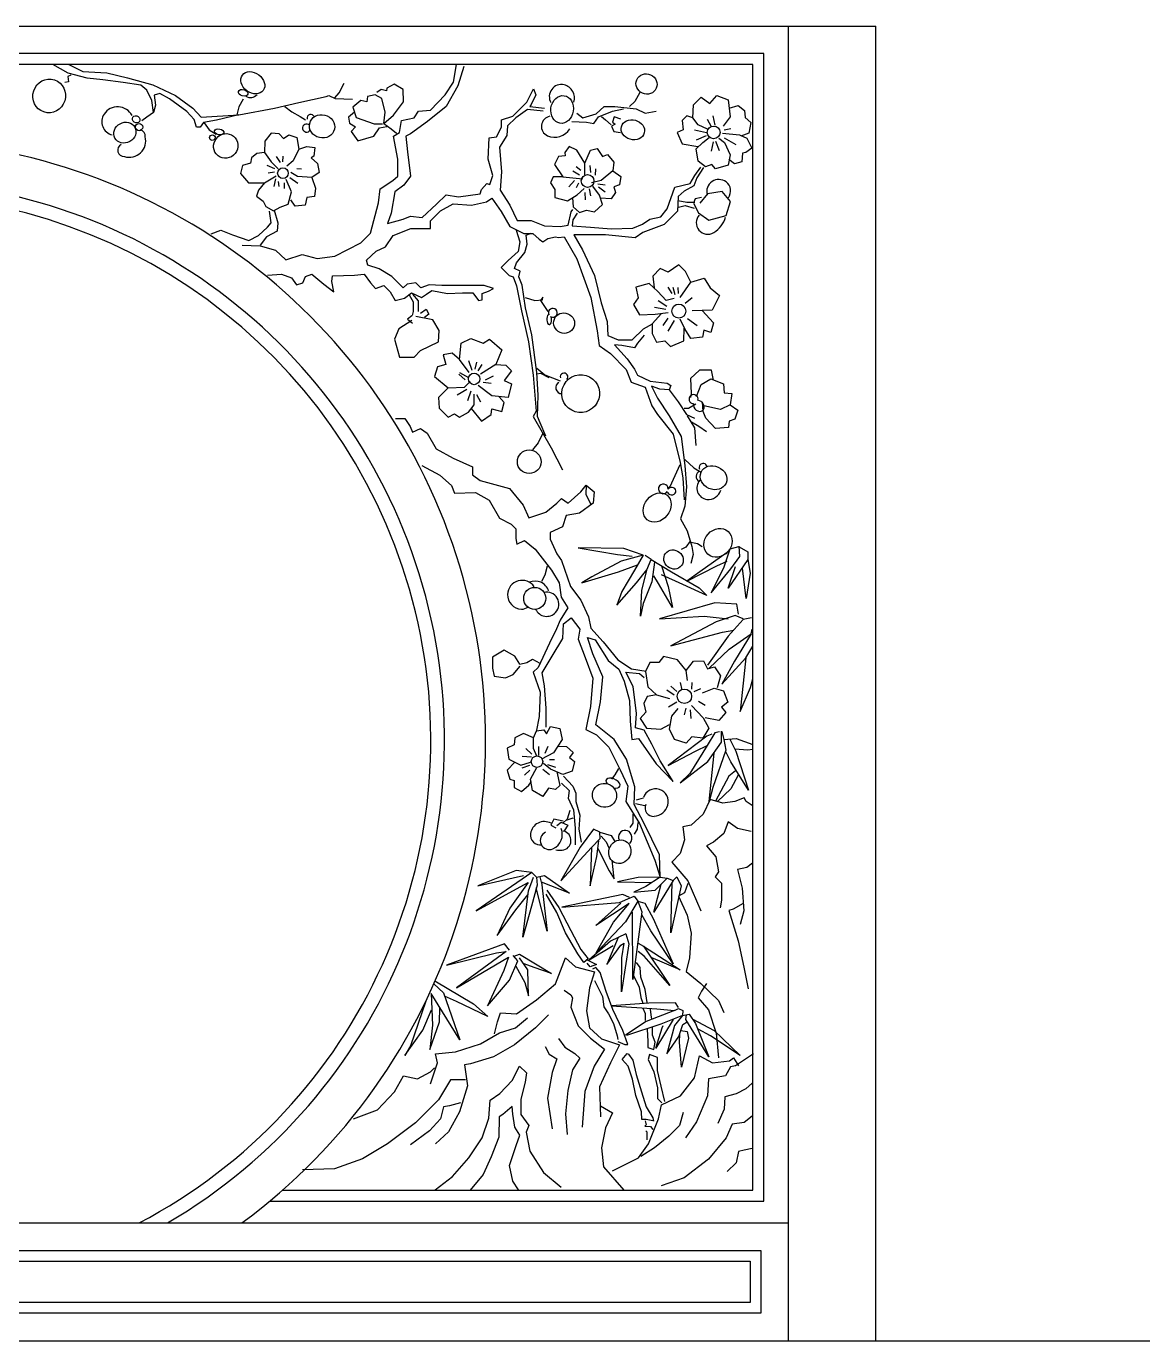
# Model space of a CAD drawing. Extents: x -66030 to 95157, y -13132 to 45879.
# Drawn here: x -42565 to -40525, y 39315 to 41715 of the extents above; entities that cross this region are included whole.
import ezdxf

# ---------------------------------------------------------------- set-up
doc = ezdxf.new("R2010")
doc.units = 0
doc.header["$LTSCALE"] = 100
doc.header["$MEASUREMENT"] = 0
for name, color, linetype in [('3', 11, 'CONTINUOUS'), ('4', 121, 'CONTINUOUS'), ('7', 105, 'CONTINUOUS')]:
    doc.layers.add(name, color=color, linetype=linetype)

msp = doc.modelspace()

# ---------------------------------------------------------------- linework, layer by layer
at = {"layer": '3', "linetype": 'ByBlock'}
for p, q in [((-42108.3, 41477.3), (-42100.6, 41466.6)), ((-42095.7, 41478.3), (-42096.7, 41467.6)), ((-42124.9, 41461.7), (-42111.3, 41455.9)), ((-42111.3, 41449.1), (-42122.9, 41447.2)), ((-42070.4, 41455.9), (-42061.7, 41454.9)), ((-41566.5, 41451.6), (-41553.9, 41444.3)), ((-41560.2, 41459), (-41551.8, 41452.7)), ((-41535.1, 41461), (-41534.1, 41448.5)), ((-41524.6, 41454.8), (-41525.7, 41443.3)), ((-42109.3, 41436.5), (-42112.2, 41422.9)), ((-42104.5, 41431.6), (-42103.5, 41422.9)), ((-42093.8, 41429.7), (-42093.8, 41419)), ((-42083.1, 41439.4), (-42068.5, 41428.7)), ((-41563.3, 41433.9), (-41573.8, 41422.4)), ((-41556, 41428.7), (-41560.2, 41420.3)), ((-41520.5, 41427.6), (-41506.9, 41425.5)), ((-41544.5, 41412), (-41543.5, 41398.4)), ((-41536.1, 41418.2), (-41534.1, 41405.7)), ((-41519.4, 41422.4), (-41506.9, 41413)), ((-41392.6, 41239.2), (-41385.4, 41227.4)), ((-41383.6, 41239.2), (-41380, 41225.6)), ((-41374.5, 41238.3), (-41373.6, 41227.4)), ((-41410.6, 41214.8), (-41394.4, 41204)), ((-41348.4, 41219.3), (-41361, 41209.4)), ((-41416.9, 41202.2), (-41396.2, 41198.6)), ((-41392.6, 41182.4), (-41401.6, 41168.9)), ((-41380.9, 41177.9), (-41392.6, 41158.9)), ((-41356.5, 41181.5), (-41339.4, 41168.9)), ((-41757, 41105.3), (-41751, 41087.5)), ((-41742.2, 41102.3), (-41745.1, 41089)), ((-41774.7, 41080.1), (-41762.9, 41069.8)), ((-41773.2, 41083.1), (-41757, 41074.2)), ((-41730.3, 41065.3), (-41715.5, 41063.8)), ((-41725.9, 41069.8), (-41711.1, 41077.1)), ((-41759.9, 41052), (-41777.7, 41041.6)), ((-41752.5, 41049), (-41758.4, 41031.3)), ((-41742.2, 41043.1), (-41734.7, 41029.8)), ((-41370.2, 40516.9), (-41367.2, 40503.6)), ((-41381.2, 40494), (-41394.5, 40502.9)), ((-41376.1, 40500.7), (-41387.1, 40510.2)), ((-41333.3, 40505.8), (-41345.1, 40499.9)), ((-41376.1, 40481.5), (-41391.6, 40471.9)), ((-41359.8, 40470.4), (-41362.8, 40457.9)), ((-41351.7, 40467.5), (-41351, 40451.3)), ((-41337, 40483), (-41324.4, 40475.6))]:
    msp.add_line(p, q, dxfattribs=at)
at = {"layer": '3', "color": 2}
msp.add_line((-66009.4, 39315.3), (95156.9, 39315.3), dxfattribs=at)
at = {"layer": '3', "linetype": 'ByBlock'}
for points in [[(-42119.6, 39570.3), (-41217.6, 39570.3), (-41217.6, 41665.3), (-44407.6, 41665.3), (-44407.6, 39570.3), (-44407.6, 39570.3), (-43505.5, 39570.3)], [(-41911.6, 41537.6), (-41893.9, 41552.7), (-41875.6, 41577.6), (-41876.2, 41599.9), (-41892.6, 41609.7), (-41905.8, 41602.5), (-41906.4, 41597.3), (-41916.3, 41599.9), (-41924.1, 41594.6)], [(-41443.7, 41594.4), (-41453.2, 41578.1), (-41462.7, 41568.7)], [(-41911.6, 41537.6), (-41909, 41558.6), (-41914.9, 41583.5), (-41927.4, 41590), (-41941.2, 41586.8), (-41942.5, 41577.6), (-41953.7, 41579.5), (-41968.1, 41567.7), (-41962.2, 41548.7), (-41929.4, 41536.9), (-41913.6, 41536.9)], [(-41320.4, 41527.3), (-41337.6, 41535.3), (-41346.8, 41547.9), (-41345.7, 41571.9), (-41331.9, 41585.7), (-41315.8, 41574.2), (-41303.2, 41589.1), (-41282.6, 41581.1), (-41279.1, 41550.2), (-41291.8, 41533)], [(-41280.9, 41565.6), (-41264.2, 41570.8), (-41252.8, 41561.6), (-41251.6, 41549), (-41241.3, 41539.9), (-41244.7, 41520.4), (-41259.6, 41514.7)], [(-41965.2, 41558.2), (-41976, 41549.4), (-41974, 41538.2), (-41963.5, 41531.7), (-41971.4, 41523.2), (-41958.9, 41506.1), (-41930, 41514.6), (-41919.5, 41529.7), (-41905.8, 41532.3)], [(-41478.8, 41545.5), (-41490.8, 41550), (-41493.7, 41540.5), (-41488.8, 41536.5), (-41495.7, 41533.1), (-41491.3, 41523.1), (-41479.3, 41521.1)], [(-41346.8, 41547.9), (-41357.8, 41551.5), (-41366.8, 41543.5), (-41364.8, 41526.5), (-41375.8, 41521.5), (-41366.8, 41500.5), (-41337.8, 41495.5)], [(-41320.8, 41545.5), (-41313.8, 41532.5)], [(-41310.8, 41551.5), (-41306.8, 41534.5)], [(-42094.7, 41510.3), (-42102.5, 41519.1), (-42117.1, 41520), (-42128.8, 41505.5), (-42129.7, 41485.1), (-42117.1, 41467.6), (-42104.5, 41454.9)], [(-41321.8, 41520.5), (-41343.8, 41525.5)], [(-41292.9, 41520.4), (-41261.9, 41516.9), (-41248.2, 41511.2), (-41239, 41492.9), (-41250.5, 41484.9), (-41256.2, 41483.7), (-41257.3, 41467.7), (-41271.1, 41464.2), (-41281.4, 41472.3)], [(-41289.7, 41526.5), (-41277.7, 41528.5)], [(-42094.7, 41510.3), (-42085, 41517.1), (-42070.4, 41512.3), (-42066.5, 41490.9), (-42077.2, 41469.5), (-42088.9, 41459.8)], [(-41299.8, 41511.2), (-41289.5, 41503.2), (-41279.1, 41480.3), (-41282.6, 41462), (-41305.5, 41455.1), (-41312.4, 41463.1), (-41323.9, 41458.5), (-41337.6, 41468.8), (-41341.1, 41491.7), (-41328.5, 41503.2), (-41317, 41512.4)], [(-41322.8, 41515.5), (-41340.8, 41507.5)], [(-41309.8, 41504.5), (-41313.8, 41487.5)], [(-41305.8, 41505.5), (-41298.7, 41488.5)], [(-41289.7, 41511.5), (-41268.7, 41499.5)], [(-42129.7, 41485.1), (-42143.4, 41483.1), (-42153.1, 41475.3), (-42155, 41465.6), (-42169.6, 41460.8), (-42173.5, 41446.2), (-42158.9, 41429.7), (-42129.7, 41429.7), (-42108.3, 41442.3)], [(-42066.5, 41490.9), (-42051.9, 41495.7), (-42037.3, 41493.8), (-42039.3, 41478.3), (-42044.2, 41475.3), (-42032.5, 41464.7), (-42029.6, 41448.1), (-42043.2, 41439.4), (-42069.4, 41441.3), (-42081.1, 41448.1)], [(-41544.5, 41444.3), (-41544.5, 41465.2), (-41559.2, 41489.2), (-41572.7, 41495.5), (-41581.1, 41485.1), (-41580.1, 41478.8), (-41592.6, 41477.7), (-41599.9, 41463.1), (-41584.2, 41440.2), (-41547.7, 41437)], [(-41544.5, 41465.2), (-41534.1, 41489.2), (-41521.5, 41492.4), (-41512.1, 41477.7), (-41502.7, 41480.9), (-41491.2, 41467.3), (-41493.3, 41451.6), (-41514.2, 41433.9), (-41532, 41429.7)], [(-41493.3, 41451.6), (-41478.6, 41441.2), (-41480.7, 41425.5), (-41491.2, 41422.4), (-41488.1, 41412), (-41496.4, 41400.5), (-41516.3, 41401.5)], [(-42129.7, 41429.7), (-42140.4, 41416.1), (-42144.3, 41405.4), (-42131.7, 41395.7), (-42126.8, 41386), (-42113.2, 41378.2), (-42100.6, 41385), (-42086, 41390.8), (-42080.1, 41413.2), (-42089.9, 41435.5)], [(-42043.2, 41439.4), (-42036.4, 41420), (-42038.3, 41404.4), (-42051.9, 41402.5), (-42054.9, 41388.9), (-42073.3, 41386.9), (-42081.1, 41398.6)], [(-41584.2, 41440.2), (-41602, 41440.2), (-41607.2, 41429.7), (-41598.9, 41417.2), (-41598.9, 41402.6), (-41575.9, 41396.3), (-41558.1, 41407.8), (-41545.6, 41419.3)], [(-41567, 41402), (-41565.4, 41385.8), (-41553.9, 41375.4), (-41541.4, 41379.6), (-41526.7, 41376.5), (-41512.1, 41390), (-41517.3, 41406.7), (-41529.9, 41423.4)], [(-41331.2, 41402.4), (-41342.5, 41400.3), (-41345.6, 41392.1), (-41336.4, 41374.7), (-41317.9, 41361.4), (-41286.2, 41369.6), (-41278, 41395.2), (-41293.3, 41413.6), (-41320, 41409.5), (-41334.3, 41392.1)], [(-41350.4, 41247.9), (-41360.4, 41267.7), (-41372.5, 41279.9), (-41392.4, 41266.6), (-41406.8, 41273.3), (-41420.1, 41258.9), (-41417.8, 41237.9)], [(-41381.4, 41218.1), (-41395.7, 41214.8), (-41411.2, 41231.3), (-41426.7, 41245.7), (-41451, 41239), (-41446.6, 41219.2), (-41455.4, 41207), (-41444.4, 41188.3), (-41415.6, 41189.4), (-41392.4, 41192.7)], [(-41370.3, 41220.3), (-41350.4, 41247.9), (-41326.1, 41255.6), (-41315.1, 41237.9), (-41298.5, 41223.6), (-41311.8, 41197.1), (-41348.2, 41196)], [(-41860.6, 41177.8), (-41884.3, 41163.1), (-41891.7, 41143.8), (-41882.8, 41111.3), (-41856.2, 41111.3), (-41844.3, 41123.1), (-41811.8, 41139.4), (-41810.3, 41160.1), (-41822.1, 41179.3), (-41853.2, 41185.2)], [(-41860.6, 41186.7), (-41868, 41180.8), (-41859.1, 41173.4)], [(-41844.3, 41191.2), (-41834, 41198.6), (-41829.5, 41189.7), (-41836.9, 41183.8)], [(-41404, 41191), (-41421.2, 41171.7), (-41421.2, 41154.1), (-41413.4, 41138.6), (-41398, 41140.8), (-41388, 41130.9), (-41363.7, 41140.8), (-41362.6, 41164)], [(-41330, 41196.5), (-41309.6, 41173.9), (-41314, 41156.3), (-41327.2, 41160.7), (-41329.4, 41147.4), (-41350.4, 41145.2), (-41361.5, 41162.9), (-41370.3, 41180.5)], [(-41755.5, 41083.2), (-41773.3, 41106.9), (-41770.3, 41136.4), (-41752.5, 41145.3), (-41730.3, 41136.4), (-41718.5, 41143.8), (-41696.2, 41124.6), (-41706.6, 41098), (-41734.7, 41080.2)], [(-41773.3, 41106.9), (-41786.6, 41118.7), (-41802.9, 41115.7), (-41798.4, 41098), (-41813.2, 41093.5), (-41819.2, 41075.8), (-41794, 41055.1), (-41764.4, 41056.6), (-41754, 41066.9)], [(-41706.6, 41098), (-41688.8, 41096.5), (-41678.5, 41086.1), (-41691.8, 41068.4), (-41678.5, 41062.5), (-41684.4, 41037.3), (-41714, 41040.3), (-41739.2, 41059.5)], [(-41739.2, 41086), (-41731.8, 41097.9)], [(-41309.2, 41069.4), (-41313, 41087.7), (-41334.9, 41087.7), (-41351.4, 41072.4), (-41350.3, 41045), (-41351.4, 41037.3)], [(-41340.4, 41039.5), (-41331.6, 41061.4), (-41314.1, 41071.3), (-41291, 41062.5), (-41289.9, 41046.1), (-41275.7, 41045), (-41279, 41024.2), (-41296.5, 41015.4), (-41327.2, 41022)], [(-41794, 41055.1), (-41811.8, 41037.3), (-41810.3, 41018.1), (-41794, 41001.8), (-41782.1, 41007.8), (-41773.3, 41001.8), (-41757, 41010.7), (-41746.6, 41024), (-41746.6, 41043.3)], [(-41751.8, 41017.4), (-41733.3, 40994.4), (-41715.5, 41006.3), (-41714, 41016.6), (-41696.2, 41012.2), (-41691.8, 41028.5), (-41700.7, 41038.8)], [(-41279, 41024.2), (-41265, 41014.3), (-41270.5, 40998), (-41280.6, 40994.1), (-41282.1, 40982.5), (-41305.4, 40980.9), (-41323.3, 40999.5), (-41328, 41012), (-41329.5, 41029.8)], [(-41437.9, 40749.8), (-41472.8, 40761.8), (-41556.6, 40762.8), (-41484.8, 40750.8), (-41457.9, 40747.9)], [(-41284.6, 40754.5), (-41334.2, 40719), (-41358.2, 40702), (-41303.3, 40729.9), (-41284.4, 40738.9)], [(-41263.4, 40764.8), (-41279.4, 40760.8), (-41290.4, 40727.9), (-41313.3, 40681.1), (-41277.4, 40724.9), (-41261.4, 40746.9), (-41262.4, 40765.8)], [(-41262.3, 40765.1), (-41246.5, 40755.8), (-41246.5, 40741.9), (-41282.4, 40689.1), (-41269.4, 40728.9)], [(-41437.9, 40749.8), (-41477.8, 40738.9), (-41531.7, 40710), (-41549.6, 40699.1), (-41482.8, 40719), (-41447.9, 40731.9)], [(-41437.9, 40749.8), (-41453.9, 40722), (-41476.8, 40683.1), (-41485.8, 40658.2), (-41449.9, 40699.1), (-41430.9, 40723), (-41423, 40741.9), (-41433.9, 40748.8)], [(-41417, 40736.9), (-41422, 40701), (-41437.9, 40661.2), (-41442.9, 40638.3), (-41439.9, 40685.1), (-41430.9, 40722)], [(-41423, 40741.9), (-41386.1, 40719), (-41335.2, 40690.1), (-41321.3, 40676.1), (-41365.1, 40696.1), (-41404, 40714)], [(-41404.5, 40730.4), (-41392.1, 40692.1), (-41384.1, 40654.2), (-41410, 40698.1), (-41418, 40712)], [(-41246.5, 40741.9), (-41242.5, 40717), (-41249.5, 40670.2), (-41256.5, 40725.9)], [(-41263.7, 40641.6), (-41266.9, 40660.4), (-41306.6, 40662.5), (-41407.9, 40633.3), (-41326.4, 40638.5), (-41282.5, 40633.3)], [(-41255.4, 40633.3), (-41270, 40639.5), (-41304.5, 40628.1), (-41387, 40584.2), (-41293, 40609.3), (-41272.1, 40612.4)], [(-41239.7, 40635.4), (-41255.4, 40632.2), (-41282.5, 40602), (-41320.1, 40548.7)], [(-41317, 40543.5), (-41280.4, 40578), (-41240.7, 40606.1), (-41238.6, 40614.5)], [(-41240.7, 40606.1), (-41271, 40556), (-41294, 40514.3), (-41250.1, 40562.3), (-41237.6, 40583.2)], [(-41663.1, 40550.7), (-41672, 40565.1), (-41691.4, 40576), (-41712.8, 40563.1), (-41712.8, 40543.3), (-41709.8, 40528.9), (-41689.4, 40525.9), (-41675.5, 40531.8), (-41662.6, 40547.2)], [(-41356.9, 40520.6), (-41359.1, 40539), (-41375.3, 40558.2), (-41400.4, 40564.8), (-41409.3, 40553.7), (-41425.5, 40553.7), (-41433.6, 40537.5), (-41429.2, 40509.5), (-41413.7, 40494.8), (-41389.4, 40488.1)], [(-41250.1, 40562.3), (-41260.6, 40464.2), (-41241.8, 40508), (-41237.6, 40523.7)], [(-41359.1, 40539), (-41345.8, 40555.9), (-41327.4, 40556.7), (-41320, 40541.9), (-41307.4, 40545.6), (-41296.4, 40529.4), (-41302.3, 40507.3)], [(-41348.8, 40516.9), (-41349.5, 40505.1)], [(-41413.7, 40494.8), (-41430.7, 40491.8), (-41436.6, 40478.6), (-41432.9, 40463.1), (-41443.2, 40451.3), (-41431.4, 40433.6), (-41405.6, 40432.1), (-41389.4, 40440.2)], [(-41329.6, 40498.5), (-41308.2, 40506.6), (-41291.2, 40502.1), (-41283.1, 40481.5), (-41294.9, 40471.9), (-41286.8, 40462.3), (-41299.3, 40447.6), (-41324.4, 40452.8)], [(-41349.5, 40474.9), (-41328.1, 40452.8), (-41317.8, 40433.6), (-41328.8, 40415.2), (-41348.8, 40418.1), (-41359.1, 40406.3), (-41380.5, 40412.9), (-41389.4, 40432.1), (-41385.7, 40455.7), (-41373.9, 40469.7)], [(-41638.3, 40415.8), (-41656.6, 40424.1), (-41672.2, 40415.8), (-41673.1, 40403), (-41686, 40397.5), (-41683.2, 40377.4), (-41661.2, 40366.4), (-41643.8, 40371.9)], [(-41631.9, 40382.9), (-41638.3, 40396.6), (-41638.3, 40415.8), (-41632.8, 40428.7), (-41619, 40430.5), (-41614.4, 40423.2), (-41607.1, 40436.9), (-41589.7, 40433.2), (-41586, 40413.1), (-41601.6, 40388.4), (-41623.6, 40377.4)], [(-41312.6, 40423), (-41321.7, 40419.2), (-41392, 40365.6), (-41342.1, 40392), (-41319.4, 40402.6)], [(-41298.2, 40426.8), (-41306.6, 40425.3), (-41320.9, 40401.8), (-41352.7, 40351.2), (-41370.1, 40333.9), (-41319.4, 40373.1), (-41294.5, 40407.9), (-41294.5, 40428.3)], [(-41294.3, 40427.5), (-41290.7, 40413.2), (-41268, 40414.7), (-41237.6, 40403.8)], [(-41641, 40386.5), (-41652, 40396.6)], [(-41629.1, 40400.3), (-41629.1, 40383.8)], [(-41593.8, 40400.7), (-41577.8, 40400.3), (-41565.8, 40389.3), (-41572.3, 40380.1), (-41563.1, 40372.8), (-41567.7, 40355.4), (-41584.2, 40349), (-41607.1, 40359), (-41619.9, 40369.1)], [(-41611.7, 40400.3), (-41617.2, 40387.4)], [(-41290.7, 40413.2), (-41286.9, 40393.5), (-41310.3, 40325.5), (-41317.2, 40299.9), (-41308.1, 40388.2)], [(-41279.3, 40413.9), (-41268.7, 40392), (-41245.3, 40320.3), (-41277.8, 40372.4), (-41286.9, 40390.5)], [(-41270.1, 40396), (-41246.8, 40394.3), (-41237.6, 40395.6)], [(-41672.2, 40371.9), (-41686, 40357.2), (-41681.4, 40340.7), (-41673.1, 40338), (-41673.1, 40325.2), (-41660.3, 40317.8), (-41646.5, 40329.7), (-41642, 40336.1)], [(-41642, 40381), (-41658.5, 40381.9)], [(-41608.9, 40376.4), (-41599.8, 40376.4)], [(-41645.6, 40365.5), (-41659.4, 40360.9)], [(-41644.7, 40357.2), (-41654.8, 40348.1)], [(-41595.6, 40354), (-41589.7, 40328.8), (-41597.9, 40321.5), (-41610.8, 40324.2), (-41620.9, 40308.7), (-41640.1, 40319.7), (-41643.8, 40340.7), (-41631.9, 40361.8)], [(-41620.9, 40359), (-41608.9, 40349)], [(-41612.6, 40367.3), (-41597.9, 40362.7)], [(-41268.9, 40355.9), (-41281.2, 40346.2), (-41305.5, 40300.4)], [(-41264, 40347.7), (-41277.5, 40323.1), (-41302.1, 40300)], [(-41583.6, 40264), (-41601.1, 40267.4), (-41606.5, 40256.6), (-41597.1, 40251.9)], [(-41595.7, 40256), (-41587.7, 40262), (-41575.5, 40256.6), (-41582.3, 40246.5)], [(-41517.2, 40243.8), (-41528.3, 40249.6), (-41553.1, 40216.4), (-41588.3, 40155.2), (-41532.2, 40215.8), (-41516.6, 40232), (-41517.2, 40243.8)], [(-41240.4, 40244.9), (-41265.3, 40250.5), (-41282.3, 40263), (-41290.2, 40241.5), (-41309.5, 40225.7), (-41321.9, 40218.9), (-41304.9, 40198.5), (-41300.4, 40171.4), (-41306.1, 40162.3), (-41294.7, 40151), (-41294.7, 40119.4), (-41297, 40105.8)], [(-41532.2, 40215.8), (-41534.8, 40146.1), (-41522.4, 40199.5), (-41518.5, 40228.1)], [(-41517.2, 40243.8), (-41496.4, 40237.9), (-41489.6, 40226.7)], [(-41514.6, 40236.6), (-41505.5, 40226.2), (-41500.3, 40215.1)], [(-41520.5, 40213.8), (-41499.6, 40173.4), (-41490.5, 40158.5), (-41494.4, 40193)], [(-41238, 40187), (-41248.2, 40179.1), (-41265.2, 40175.7), (-41257.2, 40141.8), (-41253.9, 40100), (-41260.6, 40075.1)], [(-41641.2, 40170.3), (-41743.1, 40099.9), (-41648.1, 40152.1)], [(-41641.2, 40170.3), (-41669.5, 40174.1), (-41739.5, 40145.8), (-41656.3, 40164.6)], [(-41648.1, 40152.1), (-41681.5, 40104.9), (-41704.7, 40055.1), (-41670.5, 40102.1), (-41648.7, 40129.4)], [(-41632.3, 40161.5), (-41631.6, 40147.2), (-41641.8, 40109), (-41657.6, 40052.4), (-41647.3, 40136.9), (-41637.8, 40161.5)], [(-41641.2, 40170.3), (-41632.3, 40161.5), (-41617.9, 40164.9), (-41572.2, 40132.2), (-41623.4, 40152.6), (-41626.1, 40162.2)], [(-41623.4, 40152.6), (-41613.2, 40063.3), (-41633, 40142.4)], [(-41406.8, 40161.9), (-41447.2, 40161.1), (-41484.9, 40153.3), (-41421.9, 40151.7)], [(-41406.8, 40161.9), (-41432.7, 40144.5), (-41455, 40134.5), (-41416.1, 40137.8), (-41393.9, 40160)], [(-41406.8, 40161.9), (-41393.9, 40160), (-41382.8, 40155.6), (-41418.3, 40097.9), (-41405, 40148.9)], [(-41382.8, 40155.6), (-41376.1, 40162.2), (-41368.3, 40145.6), (-41387.2, 40060.1), (-41385, 40152.2)], [(-41462.5, 40124.4), (-41475, 40130.3), (-41586.3, 40106.9), (-41480.9, 40115.2), (-41465.8, 40121.9)], [(-41465.8, 40121.9), (-41454.1, 40126.9), (-41447.4, 40117.7), (-41470, 40080.1), (-41523.5, 40023.3), (-41491.7, 40079.3), (-41463.3, 40113.5), (-41524.4, 40073.4), (-41478.4, 40114.4)], [(-41447.4, 40117.7), (-41439.9, 40098.5), (-41456.6, 39974.8), (-41457.4, 40097.7)], [(-41447.4, 40117.7), (-41434.9, 40114.4), (-41419.8, 40086), (-41383, 40003.3), (-41424, 40063.4), (-41439.9, 40092.7)], [(-41255, 40113.5), (-41273.1, 40103.3), (-41281, 40101.1), (-41264, 40045.7), (-41253.9, 39997.1), (-41245.9, 39957.5)], [(-41469.2, 40058.4), (-41497.6, 40045), (-41536.1, 40010.8), (-41492.6, 40036.7)], [(-41469.2, 40058.4), (-41464.1, 40040), (-41477.5, 39952.3), (-41476.7, 40014.1), (-41472.5, 40040.9)], [(-41682, 40028.5), (-41691.2, 40040.2), (-41797.2, 40000.7), (-41705.5, 40023.4), (-41687.9, 40025.9)], [(-41483.4, 40051.7), (-41504.3, 40002.4), (-41478.4, 40037.5), (-41472.5, 40040.9)], [(-41446.6, 40040.9), (-41437.4, 40035.8), (-41388.8, 39964), (-41435.7, 40017.5), (-41446.6, 40025.8)], [(-41437.4, 40035.8), (-41370.4, 39992.4), (-41423.1, 40015)], [(-41687.9, 40025.9), (-41778.7, 39959.6), (-41683.7, 40015.8)], [(-41683.7, 40015.8), (-41692.1, 39991.5), (-41722.4, 39926.8), (-41682, 39973.8), (-41666.8, 40009.1), (-41675.3, 40018.4)], [(-41673.6, 40017.5), (-41663.5, 40020.9), (-41605.4, 39985.6), (-41636.6, 39996.5), (-41655.1, 40003.2)], [(-41670.2, 39999), (-41654.2, 39969.6), (-41647.5, 39945.3), (-41648.3, 39992.3), (-41663.5, 40014.2)], [(-41819.9, 39967.1), (-41802.3, 39950.3), (-41772.8, 39864.6), (-41804, 39915.9), (-41825, 39949.5)], [(-41818.3, 39972.2), (-41747.6, 39930.2), (-41721.5, 39907.5), (-41778.7, 39934.4), (-41800.6, 39944.4)], [(-41825, 39949.5), (-41822.5, 39891.5), (-41827.5, 39847), (-41809.8, 39897.4), (-41809, 39922.6)], [(-41582, 39955.2), (-41570, 39946.6), (-41566.6, 39941.5), (-41570, 39924.4), (-41556.3, 39890.2), (-41534, 39867.9), (-41508.4, 39847.4), (-41527.2, 39816.6), (-41544.3, 39770.5), (-41549.4, 39705.5)], [(-41834.8, 39935.1), (-41862.8, 39853.7), (-41872.9, 39836.1), (-41840.1, 39882.3), (-41824.1, 39919.2)], [(-41373.4, 39923.9), (-41378.8, 39932), (-41427.4, 39931.4), (-41495.7, 39926.6), (-41412.6, 39921.2), (-41380.8, 39918.5), (-41373.4, 39921.9)], [(-41380.8, 39918.5), (-41432.2, 39898.3), (-41470, 39873.3)], [(-41373.4, 39921.9), (-41365.3, 39918.5), (-41365.9, 39909.1), (-41405.8, 39893.5), (-41468, 39872.6)], [(-41610.6, 39910.3), (-41634.3, 39886.5), (-41672.7, 39855.5), (-41711, 39833.6), (-41753.1, 39820.8), (-41764, 39819), (-41758.5, 39780.7), (-41773.2, 39733.3), (-41793.2, 39696.8), (-41817, 39674.9)], [(-41382.8, 39901.6), (-41414.6, 39849.7), (-41403.1, 39886.8), (-41401.1, 39890.8)], [(-41365.9, 39909.1), (-41380.8, 39890.8), (-41394.3, 39838.9), (-41372.7, 39870.6), (-41365.3, 39892.9), (-41357.1, 39897.6)], [(-41365.9, 39909.1), (-41353.8, 39911.8), (-41342.3, 39894.2), (-41317.9, 39833.5), (-41345, 39878), (-41359.9, 39901.6), (-41358.5, 39910.4)], [(-41348, 39903), (-41307.8, 39881.4), (-41260.5, 39836.2), (-41314.6, 39871.9), (-41337.5, 39884.1)], [(-41592.5, 39866.9), (-41581, 39851.2), (-41562.4, 39839.7), (-41553.7, 39831.1), (-41566.7, 39809.6), (-41575.3, 39772.3), (-41579.6, 39729.3), (-41576.7, 39692.1)], [(-41369, 39881.7), (-41357.1, 39880), (-41355.1, 39867.9), (-41368, 39814.5), (-41371.3, 39860.5), (-41370.7, 39875.3)], [(-41616.9, 39852.6), (-41609.7, 39838.3), (-41595.4, 39829.7), (-41604, 39805.3), (-41612.6, 39758), (-41604, 39702.1)], [(-41817.4, 39590.7), (-41786.3, 39615.2), (-41756.2, 39649), (-41731.7, 39685.7), (-41719.4, 39721.5), (-41717.5, 39754.4), (-41699.6, 39766.7), (-41677, 39790.2), (-41663.8, 39816.5), (-41650.7, 39804.3), (-41653.5, 39787.4), (-41661, 39756.3), (-41661, 39728.1), (-41646.9, 39708.3), (-41651.6, 39696.1), (-41645, 39661.3), (-41619.6, 39622.7), (-41587.5, 39595.4)], [(-41762.2, 39791.6), (-41778.6, 39791.6), (-41789.6, 39791.6), (-41811.5, 39755.2), (-41853.5, 39713.2), (-41904.7, 39674.9), (-41950.3, 39647.5), (-42001.5, 39629.3), (-42060, 39627.4)], [(-41238.6, 39785.6), (-41250, 39775.3), (-41268.2, 39766.3), (-41288.7, 39760.6), (-41289.8, 39737.8), (-41301.2, 39711.7)], [(-41771.3, 39749.7), (-41791.4, 39744.2), (-41802.4, 39742.4), (-41807.9, 39720.5), (-41828, 39698.6), (-41862.7, 39673)], [(-41665.7, 39590.7), (-41676.1, 39606.7), (-41681.7, 39634.9), (-41669.5, 39671.6), (-41662.9, 39690.5), (-41672.3, 39705.5), (-41676.1, 39729), (-41677, 39743.2), (-41694, 39728.1), (-41700.6, 39724.3), (-41701.5, 39686.7), (-41715.7, 39650.9), (-41729.8, 39618.9), (-41753.7, 39590.3)], [(-41364.9, 39732.2), (-41371.7, 39708.3), (-41391, 39689), (-41417.2, 39667.4), (-41442.2, 39651.5)], [(-41238.6, 39725.4), (-41253.4, 39714), (-41275, 39710.6), (-41286.4, 39685.6), (-41318.2, 39647), (-41362.6, 39612.9), (-41404.7, 39598.1)], [(-41238.6, 39666.3), (-41253.4, 39662.9), (-41263.6, 39660.6), (-41268.2, 39640.1), (-41284.1, 39624.2)]]:
    msp.add_lwpolyline(points, dxfattribs=at)
for points in [[(-42391, 41499.7, 0.804536), (-42385.3, 41477.4, 0.578862), (-42347.2, 41513.7)], [(-42306.8, 39530.3, 0.761895), (-42812.6, 41432.7, 0.761895), (-43318.4, 39530.3)], [(-41636.9, 40691.8, 0.733507), (-41685.3, 40677.9, 0.412207), (-41660.1, 40651.1)], [(-41634.2, 40650.7, 0.529612), (-41597.7, 40644.9, 0.744376), (-41619.1, 40681.7, 0.744376)], [(-41605.9, 40260, 0.529572), (-41643.6, 40241.1, 0.50542), (-41622.7, 40220.9)], [(-41616, 40243.8, 0.992445), (-41602.5, 40213.5, 0.410359), (-41587.7, 40250.6)], [(-41585.6, 40210.8, 0.854984), (-41583.6, 40245.9, 0.854984)]]:
    msp.add_lwpolyline(points, format="xyb", dxfattribs=at)
msp.add_lwpolyline([(-44382.6, 39385.3), (-44382.6, 39460.3), (-41242.6, 39460.3), (-41242.6, 39385.3)], close=True, dxfattribs=at)
for centre, radius in [((-42358.5, 41531.3), 6.65), ((-41309, 41521.5), 11.7), ((-42095.7, 41447.2), 9.72), ((-41539.3, 41432.8), 11.7), ((-41372.6, 41195.3), 12.8), ((-41746.6, 41071.4), 10.5), ((-41645.9, 40920.2), 21.6), ((-41635.8, 40670.7), 20.1), ((-41362.5, 40492), 13.2), ((-41631.7, 40372.6), 10.4)]:
    msp.add_circle(centre, radius, dxfattribs=at)
for centre, radius, start, end in [((-41587.3, 41587), 21.9, 76.4129, 210.3766), ((-41588, 41584.3), 24.7, 342.7225, 76.4129), ((-42397.6, 41538.2), 30, 28.4725, 145.9935), ((-42155.2, 41601.8), 16.5, 239.9095, 318.015), ((-42401.9, 41541.1), 24.8, 145.9935, 256.7932), ((-42044.9, 41547.6), 6.85, 18.2296, 193.6257), ((-41605, 41532.5), 18.7, 100.2403, 246.3242), ((-42358.9, 41514.7), 11.7, 355.2, 77.372), ((-42052.5, 41529.5), 7.43, 46.0058, 331.857), ((-41599.4, 41545.3), 32.7, 246.3242, 327.8434), ((-41299.6, 41413.3), 22.2, 52.8563, 195.2357), ((-41298.6, 41414.6), 20.6, 323.423, 52.8563), ((-41319.9, 41356.5), 20.9, 137.5218, 302.5182), ((-41336.8, 41383), 52.3, 302.5182, 341.6665), ((-41586.5, 41055.4), 10.9, 117.5172, 270.5869), ((-41582.3, 41075.1), 6.91, 315.0684, 193.9182), ((-41345.8, 41034.5), 8.25, 346.1075, 268.4091), ((-41328.3, 40909.7), 7.3, 12.9931, 205.8449), ((-41318.6, 40875.1), 23.7, 263.7266, 342.675), ((-41635, 40676.6), 25.7, 18.2287, 114.1677), ((-41659.5, 40669.9), 18.8, 268.1358, 306.9011), ((-41415.1, 40299.5), 23.3, 343.7893, 161.6428), ((-41418.8, 40288.3), 15.6, 157.2614, 274.2161), ((-41419.8, 40300.9), 28.1, 274.2161, 343.7893), ((-41470.7, 40234.9), 12.2, 23.7744, 205.0628), ((-41473.9, 40233.5), 15.7, 318.0239, 23.7744), ((-41589.2, 40247.4), 36.7, 257.6402, 275.6345)]:
    msp.add_arc(centre, radius, start, end, dxfattribs=at)
for centre, major_axis, ratio in [((-42522.7, 41588.2), (9.6, 29.4), 0.963112), ((-42150.8, 41612.2), (-19, 14), 0.769573), ((-41431.6, 41609.9), (-17.8, 7.8), 0.946537), ((-42168.4, 41593.8), (-8.65, 2.43), 0.662092), ((-41585.8, 41563.4), (-3.9, -25.2), 0.80798), ((-42363.8, 41545.4), (-6, 3.93), 0.902574), ((-42024.3, 41532.6), (-22.6, 5.4), 0.911816), ((-41456.7, 41526.3), (-20.9, 5.7), 0.828438), ((-42384.4, 41521.1), (18.2, 9.9), 0.896063), ((-42200.1, 41496.8), (-14.2, -17.8), 0.966971), ((-42212.2, 41522.5), (8.51, -1.79), 0.602844), ((-42224.6, 41511.9), (4.87, 1.62), 0.993701), ((-41582.2, 41173.3), (-17.8, 7.4), 0.963747), ((-41551.9, 41044.6), (-16.3, -30.4), 0.998068), ((-41309.2, 40891), (-22.9, 10), 0.84897), ((-41412.2, 40836.6), (18.2, 22.5), 0.797688), ((-41301.1, 40772.1), (-18.3, -20.7), 0.873359), ((-41382.3, 40741.7), (-14.5, 11.2), 0.924461), ((-41508.4, 40311.1), (-17, 14.4), 0.969822), ((-41480.4, 40208.1), (10.1, 19.5), 0.910902)]:
    msp.add_ellipse(centre, major_axis=major_axis, ratio=ratio, dxfattribs=at)
for centre, major_axis, ratio, start_param, end_param in [((-41336.3, 41022.3), (7.4, -8.38), 0.781348, 3.717762, 8.734008), ((-41492.8, 40333.4), (-12.5, 6), 0.549455, 1.905189, 7.12114)]:
    msp.add_ellipse(centre, major_axis=major_axis, ratio=ratio, start_param=start_param, end_param=end_param, dxfattribs=at)
at = {"layer": '4', "linetype": 'ByBlock'}
for p, q in [((-44612.6, 41715.3), (-41012.6, 41715.3)), ((-41012.6, 39315.3), (-41012.6, 41715.3)), ((-43266.9, 39530.3), (-42358.3, 39530.3)), ((-44612.6, 39315.3), (-41012.6, 39315.3))]:
    msp.add_line(p, q, dxfattribs=at)
msp.add_lwpolyline([(-42358.3, 39530.3, 0.779627), (-42812.6, 41407.7, 0.779627), (-43266.9, 39530.3, 0.720171)], format="xyb", dxfattribs=at)
at = {"layer": '7', "linetype": 'ByBlock'}
for p, q in [((-41172.6, 39315.3), (-41172.6, 41715.3)), ((-41613.1, 40729.4), (-41617.3, 40712.9)), ((-41617.3, 40712.9), (-41623.4, 40701.6)), ((-44452.6, 39530.3), (-41172.6, 39530.3))]:
    msp.add_line(p, q, dxfattribs=at)
for points in [[(-42096.3, 39590.3), (-41237.6, 39590.3), (-41237.6, 41645.3), (-44387.6, 41645.3), (-44387.6, 39590.3), (-43528.8, 39590.3)], [(-42331.9, 41558.1), (-42335, 41580), (-42344.4, 41598.7), (-42355.3, 41608), (-42387.3, 41612.7), (-42424.7, 41617.4), (-42453.6, 41620.5), (-42488, 41629.9), (-42515.8, 41645.3)], [(-42487.1, 41645.3), (-42461.1, 41632.9), (-42417.4, 41630.5), (-42379.6, 41621.1), (-42333.5, 41608.1), (-42292.2, 41589.2), (-42260.3, 41565.6), (-42244.9, 41549.1), (-42176.4, 41553.8), (-42111.4, 41565.6), (-42066.5, 41576.2), (-42016.9, 41586.8), (-42012.1, 41589.2), (-42000.3, 41583.3), (-41968.4, 41582.1)], [(-42170.1, 41315.8), (-42137.6, 41314.5), (-42109.2, 41306.4), (-42090.3, 41288.8), (-42060.5, 41298.3), (-42033.4, 41291.5), (-42000.9, 41295.6), (-41953.5, 41319.9), (-41935.9, 41337.5), (-41921, 41392.9), (-41918.3, 41418.6), (-41895.3, 41433.5), (-41885.9, 41441.6), (-41885.9, 41472.7), (-41894, 41514.6), (-41883.1, 41521.4), (-41879.1, 41543), (-41856.1, 41548.4), (-41847.9, 41560.6), (-41826.3, 41561.9), (-41799.2, 41590.3), (-41784.3, 41613.3), (-41778.9, 41645.8)], [(-41765.4, 41641.7), (-41776.2, 41606.5), (-41797.9, 41568.7), (-41831.7, 41541.6), (-41862.8, 41518.7), (-41871, 41514.6), (-41868.3, 41486.2), (-41862.8, 41441.6), (-41875, 41425.4), (-41891.3, 41413.2), (-41898, 41374), (-41904.8, 41355.1), (-41876.4, 41363.2), (-41862.8, 41368.6), (-41841.2, 41365.9), (-41815.5, 41390.2), (-41797.9, 41407.8), (-41774.8, 41403.7), (-41735.6, 41409.1), (-41732.9, 41417.3), (-41723.4, 41428.1), (-41718, 41426.7), (-41712.6, 41442.9), (-41720.7, 41472.7), (-41719.3, 41511.9), (-41705.8, 41513.2), (-41696.3, 41530.8), (-41696.3, 41544.3), (-41676, 41551.1), (-41650.3, 41576.8), (-41638.1, 41601.1), (-41634.1, 41590.3), (-41642.2, 41572.7), (-41644.9, 41568.7), (-41617.8, 41566)], [(-42483.1, 41626.2), (-42488.6, 41623.5), (-42487.2, 41613.9), (-42494.1, 41612.6)], [(-42176.4, 41553.8), (-42217.2, 41544.1), (-42240.6, 41539.4), (-42246.8, 41530.9), (-42253.8, 41530.9), (-42257.7, 41544.9), (-42271, 41559.7), (-42303, 41583.1), (-42320.9, 41592.4), (-42331.1, 41589.3), (-42328.8, 41571.4), (-42331.9, 41558.1), (-42344.4, 41549.6), (-42353.7, 41542.5)], [(-42000.7, 41584.6), (-41993.1, 41593.9), (-41983.7, 41611.5)], [(-42168.1, 41582.1), (-42176.4, 41568), (-42179.9, 41553.8)], [(-42092.2, 41568.7), (-42079.3, 41558.8), (-42064, 41550.6), (-42054.6, 41544.7)], [(-41558.8, 41556.5), (-41548, 41548.4), (-41523.6, 41555.2), (-41508.7, 41568.7), (-41489.8, 41568.7), (-41450.5, 41564.6), (-41434.3, 41556.5), (-41414, 41560.6)], [(-41620.5, 41560.6), (-41649, 41563.3), (-41670.6, 41548.4), (-41685.5, 41533.5), (-41686.9, 41516), (-41700.4, 41494.3), (-41696.3, 41449.7), (-41699, 41415.9), (-41681.4, 41388.9), (-41667.9, 41360.5), (-41642.2, 41360.5), (-41617.8, 41351), (-41589.4, 41349.6), (-41574.5, 41352.4), (-41569.1, 41376.7), (-41566.4, 41380.7)], [(-41568.3, 41541.6), (-41541.2, 41540.3), (-41527.7, 41537.6), (-41519.6, 41549.8), (-41493.8, 41560.6), (-41473.5, 41564.6)], [(-41513.6, 41550.6), (-41506.5, 41544.2), (-41496.2, 41535.2)], [(-42239.8, 41538.8), (-42230.2, 41526.5), (-42217.9, 41518.3)], [(-41911.6, 41537.6), (-41898, 41528.1), (-41888.6, 41520)], [(-41558.3, 41374), (-41566.4, 41361.8), (-41567.7, 41351), (-41533.9, 41348.3), (-41496, 41345.6), (-41456.7, 41346.9), (-41439.1, 41353.7), (-41425.6, 41363.2), (-41405.8, 41367.2), (-41393.7, 41382.1), (-41380.1, 41421.3), (-41351.7, 41428.1), (-41343.6, 41442.9), (-41332.7, 41457.8)], [(-41327.6, 41457.5), (-41339.8, 41438.6), (-41345.2, 41423.7), (-41362.8, 41414.3), (-41373.6, 41404.8), (-41375, 41377.8), (-41399.4, 41353.4), (-41438.6, 41338.5), (-41452.2, 41329.1), (-41506.3, 41334.5), (-41538.8, 41334.5), (-41564.5, 41334.5), (-41548.3, 41307.4), (-41526.6, 41260.1), (-41514.4, 41210.1), (-41503.6, 41176.3), (-41502.2, 41150.6), (-41483.3, 41142.5), (-41457.6, 41142.5), (-41437.3, 41162.8), (-41421, 41172.2)], [(-42123.9, 41261.1), (-42098.1, 41262.4), (-42080.1, 41255.9), (-42071.1, 41243.1), (-42059.4, 41246.9), (-42054.3, 41258.5), (-42042.7, 41262.4), (-42020.8, 41244.4), (-42002.7, 41230.2), (-42006.6, 41249.5), (-42005.3, 41259.8), (-41965.3, 41261.1), (-41947.3, 41262.4), (-41935.7, 41246.9), (-41926.6, 41236.6), (-41911.2, 41241.8), (-41899.6, 41230.2), (-41890.5, 41214.7), (-41873.8, 41218.6), (-41860.9, 41228.9), (-41842.8, 41219.9), (-41833.8, 41226.3), (-41823.5, 41232.8), (-41795.1, 41227.6), (-41768, 41228.9), (-41748.7, 41228.9), (-41738.4, 41214.7), (-41731.9, 41216), (-41731.9, 41227.6), (-41720.3, 41231.5), (-41711.3, 41236.6), (-41728.1, 41241.8), (-41768, 41241.8), (-41805.4, 41241.8), (-41828.6, 41243.1), (-41844.1, 41237.9), (-41853.1, 41246.9), (-41868.6, 41244.4), (-41876.3, 41237.9), (-41897, 41258.5), (-41920.2, 41272.7), (-41940.8, 41279.1), (-41943.4, 41288.1), (-41925.3, 41304.9), (-41908.6, 41312.6), (-41894.4, 41333.2), (-41862.2, 41346.1), (-41826.1, 41346.1), (-41826.1, 41360.3), (-41808, 41378.3), (-41784.8, 41391.2), (-41751.3, 41388.6), (-41724.2, 41395), (-41713.9, 41401.5), (-41697.1, 41377), (-41681.6, 41350), (-41655.8, 41337.1), (-41639.1, 41337.1), (-41627.5, 41326.8), (-41621, 41321.6), (-41612, 41328.1), (-41597.8, 41330.6), (-41592.7, 41329.4), (-41582.3, 41330.6), (-41559.1, 41290.7), (-41533.3, 41219.9), (-41521.7, 41159.3), (-41517.9, 41132.3), (-41497.2, 41118.1), (-41468.9, 41088.5), (-41459.8, 41065.3), (-41434.1, 41056.3), (-41421.9, 41022), (-41411.6, 41006.5), (-41383.2, 40970.5), (-41370.3, 40919), (-41365.1, 40890.6), (-41362.6, 40850.7)], [(-42227, 41336.1), (-42209.4, 41342.9), (-42187.7, 41334.8), (-42157.9, 41324), (-42140.3, 41333.4), (-42124.1, 41348.3), (-42117.3, 41356.4), (-42120, 41378)], [(-42111.9, 41379.4), (-42105.1, 41356.4), (-42106.5, 41341.5), (-42125.5, 41330.7), (-42137.6, 41315.8)], [(-41374.3, 41397.3), (-41357.9, 41394.2), (-41343.5, 41394.2)], [(-41373.3, 41385), (-41361, 41388), (-41344.6, 41382.9)], [(-41669.5, 41343.1), (-41663, 41321.9), (-41666.2, 41304), (-41684.2, 41287.7), (-41697.2, 41274.6), (-41682.6, 41260), (-41675.2, 41257.9), (-41668.9, 41241.5), (-41660, 41195.9), (-41647.4, 41139.1), (-41638.5, 41078.4), (-41633.4, 41012.6), (-41638.5, 41002.5), (-41605.6, 40945.6), (-41585.4, 40905.2)], [(-41615.7, 40967.1), (-41625.9, 40991.1), (-41630.9, 41002.5), (-41629.7, 41041.7), (-41632.2, 41083.4), (-41641, 41151.7), (-41652.4, 41201), (-41658.8, 41242.7), (-41665.1, 41257.9), (-41662.6, 41268), (-41672.7, 41273.1), (-41668.9, 41283.2), (-41653.7, 41302.1), (-41649.9, 41317.3), (-41651.2, 41333.7), (-41642.3, 41337.5)], [(-41865.2, 41225), (-41857.8, 41212.2), (-41857.8, 41194.7), (-41859.7, 41187.4)], [(-41858.8, 41226), (-41848.7, 41214), (-41848.7, 41194.7)], [(-41653.5, 41220), (-41635.7, 41214.5), (-41621.9, 41215.9), (-41621.2, 41220.7), (-41625.3, 41214.5), (-41611.6, 41194.6)], [(-41436, 41151.3), (-41448.2, 41136.5), (-41453.6, 41128.3), (-41476.6, 41132.4), (-41490.2, 41133.8), (-41467.2, 41108.1), (-41453.6, 41089.1), (-41448.2, 41078.3), (-41425.2, 41067.5), (-41394.1, 41063.4), (-41387.3, 41059.4), (-41390, 41051.3), (-41373.8, 41029.6), (-41358.9, 41006.7), (-41344, 40999.9)], [(-41632.2, 41090.8), (-41617.1, 41079.1), (-41589.6, 41068.2)], [(-41609.5, 41073.7), (-41624.6, 41081.2), (-41632.9, 41079.8)], [(-41390, 41051.3), (-41407.6, 41052.6), (-41422.5, 41058), (-41411.7, 41036.4), (-41390, 41004), (-41368.3, 40966.1), (-41361.6, 40913.4), (-41358.9, 40874.2), (-41361.6, 40839), (-41369.7, 40816), (-41357.3, 40793.9), (-41349.1, 40765.5), (-41346.4, 40750.6), (-41350.5, 40734.4)], [(-41341.3, 41025.6), (-41354.8, 41017.5), (-41362.9, 41017.5)], [(-41889.9, 40999.1), (-41873.4, 40999.1), (-41863.1, 40984.7), (-41859, 40974.4), (-41844.5, 40980.6), (-41832.2, 40972.3), (-41815.7, 40943.5), (-41784.8, 40927), (-41749.7, 40910.6), (-41749.7, 40896.2), (-41735.3, 40885.9), (-41681.7, 40871.5), (-41657, 40840.6), (-41646.7, 40818), (-41615.8, 40828.3), (-41595.2, 40844.7), (-41586.9, 40853), (-41574.6, 40844.7), (-41551.9, 40865.3), (-41541.6, 40877.7), (-41527.2, 40865.3), (-41529.3, 40844.7), (-41554, 40826.2), (-41578.7, 40822.1), (-41584.9, 40801.5), (-41607.6, 40791.2), (-41607.6, 40778.9), (-41595.2, 40752.1), (-41586.9, 40739.7), (-41570.5, 40692.4), (-41551.9, 40667.7), (-41537.5, 40636.8), (-41533.4, 40616.3), (-41510.7, 40591.6), (-41483.9, 40558.6), (-41459.2, 40542.2), (-41432.4, 40538)], [(-41357.5, 41004), (-41344, 40982.3), (-41341.3, 40949.9)], [(-41349.4, 40993.1), (-41335.9, 40985), (-41322.3, 40975.6)], [(-41620.8, 40972.2), (-41629.7, 40954.5), (-41639.8, 40941.8)], [(-41361.4, 40924.3), (-41345.5, 40909.3), (-41332.1, 40901)], [(-41842.3, 40913.5), (-41809, 40895.9), (-41787.9, 40876.6), (-41782.6, 40862.6), (-41743.9, 40864.3), (-41719.3, 40850.3), (-41700, 40816.9), (-41678.9, 40806.4), (-41670.1, 40797.6), (-41670.1, 40780.1), (-41668.4, 40769.5), (-41654.3, 40776.5), (-41635, 40760.7), (-41605.1, 40722.1), (-41591, 40699.3), (-41587.5, 40673), (-41575.2, 40653.7), (-41589.3, 40630.8), (-41596.3, 40615), (-41608.6, 40588.7), (-41629.7, 40544.8), (-41638.5, 40536.1), (-41626.2, 40499.2), (-41627.9, 40455.3), (-41633.2, 40427.2)], [(-41370.6, 40914.3), (-41379.8, 40894.3), (-41388.9, 40874.2), (-41393.1, 40870.9)], [(-41541.6, 40877.7), (-41542.3, 40861), (-41533.8, 40843.5)], [(-41351.8, 40775), (-41360, 40764.2), (-41368.1, 40760.1)], [(-41350.5, 40773.6), (-41338.3, 40770.9), (-41330.2, 40765.5)], [(-41615.1, 40435.6), (-41615.1, 40470.5), (-41617.9, 40511), (-41622.1, 40534.7), (-41604, 40565.4), (-41584.4, 40597.6), (-41583, 40624.1), (-41569, 40635.3), (-41553.6, 40614.3), (-41556.4, 40596.2), (-41543.8, 40562.6), (-41529.9, 40524.9), (-41534.1, 40473.3), (-41542.4, 40431.4), (-41522.9, 40421.6), (-41500.5, 40399.3), (-41479.5, 40357.4), (-41465.6, 40328), (-41469.7, 40300.1), (-41444.6, 40259.6), (-41416.6, 40192.6), (-41406.8, 40161.9), (-41408.2, 40202.4), (-41436.2, 40259.6), (-41454.4, 40294.5), (-41453, 40326.6), (-41468.4, 40376.9), (-41490.7, 40413.2), (-41524.3, 40439.8), (-41515.9, 40481.7), (-41511.7, 40527.7), (-41529.9, 40569.6), (-41539.7, 40599), (-41525.7, 40594.8), (-41501.9, 40557.1), (-41482.3, 40541.7), (-41472.5, 40519.4), (-41462.8, 40484.4), (-41461.4, 40446.7), (-41458.6, 40413.2), (-41446, 40414.6), (-41413.8, 40368.5), (-41383.1, 40336.4), (-41406.8, 40374.1), (-41422.2, 40404.8), (-41436.2, 40430), (-41451.6, 40434.2), (-41450.2, 40460.7), (-41455.8, 40509.6), (-41469.7, 40536.1), (-41444.6, 40533.3), (-41436.2, 40526.3)], [(-41663.1, 40550.7), (-41650.1, 40553.7), (-41639.7, 40559.6), (-41626.8, 40552.7)], [(-41583, 40345.8), (-41566.2, 40327.7), (-41560.6, 40315.1), (-41560.6, 40299.7), (-41553.6, 40274.6), (-41555, 40249.5), (-41550.8, 40225.7)], [(-41482.8, 40360.2), (-41489.4, 40348.5), (-41495.9, 40340.7)], [(-41587.2, 40333.6), (-41573.2, 40319.7), (-41574.6, 40305.7), (-41564.8, 40284.8), (-41562, 40251.2), (-41562, 40220.5)], [(-41451.5, 40296.4), (-41434.6, 40292.5)], [(-41450.2, 40302.9), (-41437.2, 40306.8)], [(-41238.9, 40292.3), (-41249.9, 40300.1), (-41253, 40306.3), (-41270.2, 40300.1), (-41292, 40297), (-41315.5, 40303.2), (-41327.9, 40276.7), (-41349.8, 40256.4), (-41365.4, 40253.3), (-41362.3, 40229.9), (-41370.1, 40204.9), (-41385.7, 40189.3), (-41356.1, 40155), (-41332.6, 40100.4)], [(-41571.5, 40283.4), (-41576.7, 40267.8), (-41584.5, 40260)], [(-41456.8, 40276.9), (-41456.8, 40260), (-41462, 40252.1)], [(-41566.3, 40269.1), (-41579.3, 40265.2)], [(-41447.6, 40261.3), (-41448.9, 40249.5), (-41454.1, 40240.4)], [(-41613.5, 40137.7), (-41592.1, 40106.1), (-41569.6, 40064.5), (-41551.5, 40029.5), (-41538, 40012.7), (-41545.9, 40005.9), (-41557.2, 40021.7), (-41579.7, 40060), (-41595.5, 40097.1), (-41614.7, 40130.9)], [(-41356.1, 40150.1), (-41362.4, 40132.9), (-41373.3, 40126.7), (-41357.7, 40092.4), (-41349.9, 40059.6), (-41353, 40014.4), (-41359.3, 39989.4), (-41332.7, 39967.6), (-41299.9, 39936.4), (-41290.5, 39914.5)], [(-41709.2, 39875.6), (-41703.7, 39897.5), (-41698.3, 39913.9), (-41669, 39912.1), (-41632.5, 39937.6), (-41597.8, 39966.8), (-41579.5, 40014.3), (-41561.2, 39997.8), (-41526.5, 39988.7), (-41535.7, 39959.5), (-41541.1, 39917.5), (-41535.7, 39886.5), (-41513.7, 39866.5), (-41480.9, 39855.5), (-41497.3, 39822.7), (-41517.4, 39778.9), (-41515.6, 39724.1)], [(-41541.4, 40011.5), (-41523.3, 40002.5), (-41534.6, 39998), (-41540.2, 40004.8)], [(-41483.9, 39861.7), (-41471.5, 39856.1), (-41465.8, 39856.1), (-41474.8, 39882), (-41492.9, 39920.3), (-41505.3, 39953), (-41516.6, 39987.9), (-41524.5, 39996.9), (-41530.1, 39993.5)], [(-41430.7, 39932.8), (-41434.1, 39956.4), (-41441.9, 39979), (-41443.1, 39997), (-41449.8, 40006)], [(-41526.7, 39973.2), (-41512.1, 39944), (-41509.8, 39924.8), (-41500.8, 39912.4), (-41491.8, 39894.4), (-41485, 39871.9), (-41483.9, 39865.1)], [(-41455.5, 39982.4), (-41445.3, 39961), (-41441.9, 39941.8), (-41438.6, 39931.7)], [(-41321.8, 39967.6), (-41331.2, 39953.5), (-41337.4, 39941.1), (-41318.7, 39919.2), (-41304.6, 39877.1), (-41299.9, 39831.9)], [(-41438.6, 39922.7), (-41434.1, 39912.5), (-41434.1, 39900.1)], [(-41425, 39920.4), (-41423.9, 39910.3), (-41422.8, 39902.4)], [(-41826.1, 39784.4), (-41813.3, 39822.7), (-41817, 39839.1), (-41780.5, 39842.7), (-41734.8, 39857.3), (-41700.1, 39877.4), (-41670.9, 39886.5), (-41648.9, 39904.8)], [(-41430.7, 39884.4), (-41429.5, 39861.8), (-41429.5, 39850.6), (-41418.3, 39847.2), (-41416, 39860.7), (-41420.5, 39873.1), (-41420.5, 39888.9)], [(-41493.7, 39625.6), (-41446.2, 39649.3), (-41427.9, 39674.9), (-41409.6, 39720.5), (-41404.1, 39746), (-41369.4, 39762.5), (-41343.9, 39795.3), (-41334.7, 39835.4), (-41311, 39822.7), (-41279.9, 39826.3), (-41272.6, 39831.8), (-41263.5, 39817.2)], [(-41419.9, 39716.7), (-41432.2, 39719.4), (-41440, 39719.4), (-41440.9, 39733.3), (-41451.4, 39763.1), (-41457.5, 39792.8), (-41465.4, 39816.4), (-41475.9, 39828.6), (-41467.1, 39840), (-41464.5, 39838.2), (-41456.6, 39827.7), (-41450.5, 39801.5), (-41440.9, 39770), (-41432.2, 39742.1), (-41419.9, 39722), (-41419, 39715.9)], [(-41398, 39752.2), (-41404.7, 39780.3), (-41411.5, 39808.5), (-41411.5, 39832.1), (-41426.2, 39837.8), (-41428.4, 39828.8), (-41418.3, 39806.2), (-41411.5, 39776.9), (-41411.5, 39757.8), (-41403.6, 39749.9)], [(-41236.1, 39839.1), (-41269, 39817.2), (-41278.1, 39815.4), (-41287.2, 39798.9), (-41318.3, 39793.5), (-41320.1, 39762.5), (-41340.2, 39715), (-41360.3, 39685.8)], [(-41966.8, 39720.5), (-41922.9, 39736.9), (-41891.9, 39769.8), (-41875.5, 39798.9), (-41849.9, 39793.5), (-41826.1, 39806.2), (-41818.8, 39813.5)], [(-41515.6, 39744.2), (-41493.7, 39731.4), (-41506.4, 39704.1), (-41513.7, 39667.6), (-41510.1, 39632.9), (-41473.1, 39590.3)], [(-41433.9, 39716.7), (-41432.2, 39709.7), (-41434.8, 39707.1), (-41424.3, 39706.2), (-41419.9, 39701)], [(-41430.4, 39681.8), (-41430.4, 39695.8), (-41433, 39698.4)]]:
    msp.add_lwpolyline(points, dxfattribs=at)
msp.add_lwpolyline([(-42170.6, 39530.3, 0.720483), (-42812.6, 41507.7, 0.720483), (-43454.6, 39530.3)], format="xyb", dxfattribs=at)
msp.add_lwpolyline([(-44402.6, 39365.3), (-44402.6, 39480.3), (-41222.6, 39480.3), (-41222.6, 39365.3)], close=True, dxfattribs=at)
for centre, radius, start, end in [((-41602.6, 41192.2), 8.07, 242.4414, 206.3035), ((-41330.4, 40893.3), 10.7, 114.9219, 240.1991), ((-41401.1, 40870.7), 8.85, 357.6082, 326.629), ((-41318.9, 40872.2), 20.8, 137.4297, 263.7266)]:
    msp.add_arc(centre, radius, start, end, dxfattribs=at)
for centre, major_axis, ratio, start_param, end_param in [((-41609.5, 41179.6), (-0.67, 9.09), 0.482092, 6.201372, 11.610164), ((-41385.8, 40866.5), (-7.85, -1.01), 0.863519, 6.242148, 11.836157)]:
    msp.add_ellipse(centre, major_axis=major_axis, ratio=ratio, start_param=start_param, end_param=end_param, dxfattribs=at)

doc.saveas('drawing.dxf')
